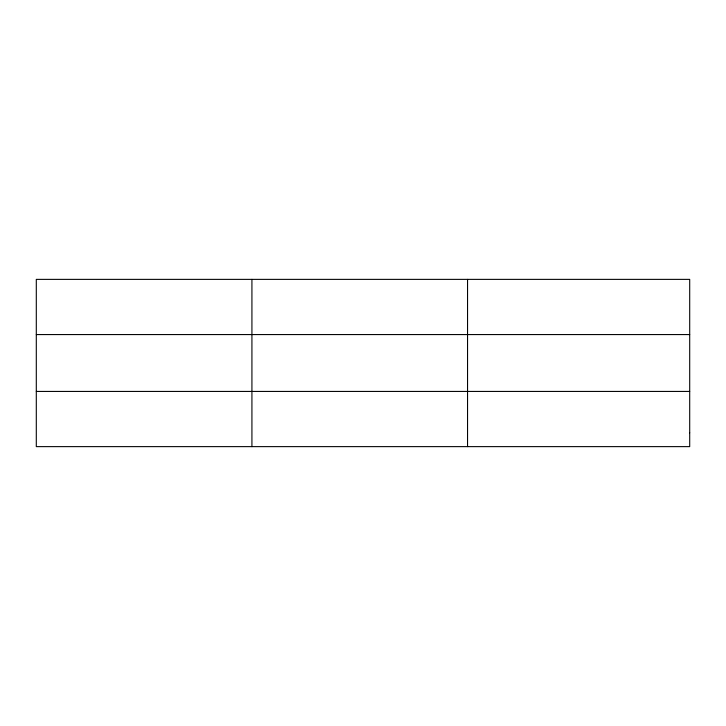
<?xml version="1.0" encoding="UTF-8"?>
<svg xmlns="http://www.w3.org/2000/svg" width="726" height="726" viewBox="0 0 726 726"><rect width="100%" height="100%" fill="white"/><g stroke="black" fill="none" stroke-linecap="round" stroke-linejoin="round"><path stroke-width="1.09" d="M251.922 446.626L251.922 279.374M467.544 446.626L467.544 279.374M36.3 334.568L689.7 334.568M36.3 391.432L689.7 391.432M689.7 432.823L689.7 446.626L36.3 446.626L36.3 279.374L689.7 279.374L689.7 432.823"/></g></svg>
